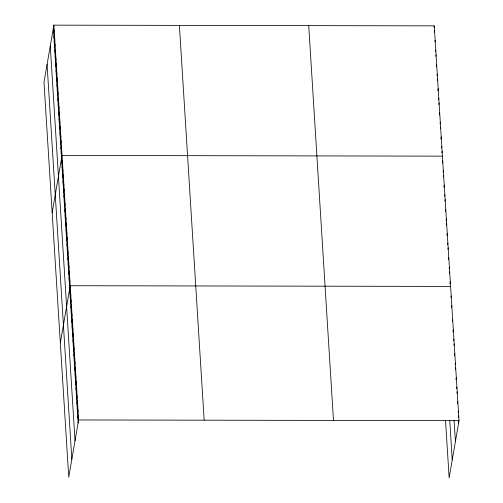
<?xml version="1.0" encoding="UTF-8"?>
<svg xmlns="http://www.w3.org/2000/svg" width="503" height="503" viewBox="0 0 503 503"><rect width="100%" height="100%" fill="white"/><g stroke="black" fill="none" stroke-linecap="round" stroke-linejoin="round"><path stroke-width="0.75" d="M53.865 25.15L43.987 82.341L68.748 477.14L78.625 419.948L53.865 25.15L434.252 25.86L459.013 420.659L449.135 477.85L445.526 420.319M53.658 32.947L54.167 29.973M53.959 37.775L54.469 34.801M54.261 42.598L54.777 39.624M54.563 47.42L55.078 44.453M54.865 52.249L55.38 49.275M55.167 57.072L55.682 54.104M55.468 61.9L55.984 58.926M55.776 66.723L56.286 63.755M56.078 71.552L56.588 68.578M56.38 76.374L56.889 73.4M56.682 81.203L57.197 78.229M56.984 86.026L57.499 83.052M57.285 90.848L57.801 87.88M57.587 95.677L58.103 92.703M57.889 100.499L58.405 97.532M58.197 105.328L58.706 102.354M58.499 110.151L59.008 107.183M58.801 114.98L59.31 112.006M59.103 119.802L59.618 116.828M59.404 124.631L59.92 121.657M59.706 129.453L60.222 126.479M60.008 134.276L60.523 131.308M60.31 139.105L60.825 136.131M60.618 143.927L61.127 140.959M60.92 148.756L61.429 145.782M61.221 153.578L61.737 150.611M52.155 212.624L62.039 155.433L442.426 156.144M61.825 163.23L62.341 160.256M62.127 168.059L62.642 165.085M62.429 172.881L62.944 169.907M62.737 177.704L63.246 174.736M63.038 182.532L63.548 179.558M63.34 187.355L63.85 184.387M63.642 192.184L64.158 189.21M63.944 197.006L64.459 194.039M64.246 201.835L64.761 198.861M64.547 206.658L65.063 203.684M64.849 211.486L65.365 208.512M65.157 216.309L65.667 213.335M65.459 221.131L65.968 218.164M65.761 225.96L66.27 222.986M66.063 230.783L66.578 227.815M66.365 235.611L66.88 232.638M66.666 240.434L67.182 237.466M66.968 245.263L67.484 242.289M67.27 250.085L67.786 247.111M67.578 254.914L68.087 251.94M67.88 259.737L68.389 256.763M68.182 264.559L68.697 261.591M68.483 269.388L68.999 266.414M68.785 274.21L69.301 271.243M69.087 279.039L69.603 276.065M69.389 283.862L69.904 280.894M60.329 342.908L70.206 285.717L450.594 286.427M69.992 293.482L70.508 290.514M70.294 298.279L70.81 295.305M70.596 303.07L71.112 300.096M70.898 307.867L71.407 304.893M71.2 312.659L71.709 309.685M71.495 317.45L72.011 314.482M71.797 322.247L72.313 319.273M72.099 327.038L72.614 324.07M72.401 331.835L72.916 328.861M72.702 336.626L73.212 333.659M73.004 341.424L73.513 338.45M73.3 346.215L73.815 343.247M73.601 351.012L74.117 348.038M73.903 355.803L74.419 352.836M74.205 360.601L74.714 357.627M74.507 365.392L75.016 362.418M74.802 370.189L75.318 367.215M75.104 374.98L75.62 372.006M75.406 379.771L75.922 376.804M75.708 384.569L76.223 381.595M76.01 389.36L76.519 386.392M76.311 394.157L76.821 391.183M76.607 398.948L77.122 395.98M76.909 403.746L77.424 400.772M77.21 408.537L77.726 405.569M77.512 413.334L78.022 410.36M77.814 418.125L78.323 415.157M433.995 27.344L434.252 25.86M434.296 32.173L434.554 30.683M434.906 41.818L435.158 40.334M435.51 51.469L435.768 49.986M435.812 56.298L436.07 54.814M436.29 66.692L436.673 64.459M437.025 75.601L437.277 74.111M437.327 80.423L437.585 78.94M437.805 90.817L438.188 88.591M438.534 99.726L438.792 98.242M438.836 104.549L439.094 103.065M439.314 114.942L439.697 112.716M440.05 123.851L440.307 122.367M440.351 128.68L440.609 127.19M440.829 139.073L441.213 136.841M441.565 147.976L441.816 146.492M441.867 152.805L442.118 151.315M442.344 163.198L442.728 160.966M443.074 172.108L443.332 170.618M443.376 176.93L443.633 175.446M443.853 187.323L444.237 185.098M444.589 196.233L444.847 194.743M444.891 201.055L445.149 199.572M445.369 211.449L445.752 209.223M446.104 220.358L446.356 218.874M446.406 225.181L446.658 223.697M446.878 235.574L447.268 233.348M447.613 244.483L447.871 242.999M447.915 249.312L448.173 247.822M448.393 259.705L448.777 257.473M449.129 268.608L449.386 267.124M449.43 273.437L449.688 271.953M449.908 283.83L450.292 281.598M450.94 297.499L451.197 296.016M451.411 307.83L451.795 305.604M452.442 321.467L452.7 319.983M452.914 331.804L453.304 329.572M453.643 340.644L453.901 339.16M453.945 345.442L454.203 343.951M454.416 355.772L454.806 353.54M455.146 364.618L455.404 363.128M455.448 369.409L455.705 367.926M455.919 379.74L456.309 377.514M456.655 388.586L456.906 387.103M456.95 393.377L457.208 391.894M457.428 403.708L457.812 401.482M458.158 412.554L458.409 411.07M458.453 417.352L458.711 415.862M78.625 419.948L459.013 420.659M458.283 420.206L458.497 423.627M454.077 420.294L455.41 441.521M449.732 420.238L452.222 459.956M308.723 25.628L333.483 420.426M179.395 25.383L204.155 420.181M53.349 28.124L78.11 422.922M50.262 46.012L75.022 440.81M47.075 64.447L71.835 459.245"/></g></svg>
